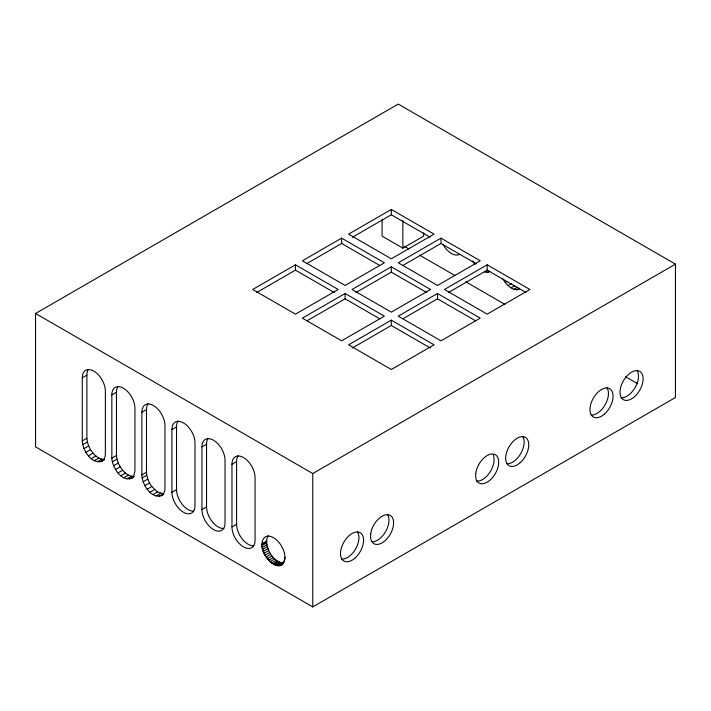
<?xml version="1.0" encoding="UTF-8"?>
<svg xmlns="http://www.w3.org/2000/svg" width="711" height="711" viewBox="0 0 711 711"><rect width="100%" height="100%" fill="white"/><g stroke="black" fill="none" stroke-linecap="round" stroke-linejoin="round"><path stroke-width="1.07" d="M284.951 557.504C282.063 578.07 259.382 554.989 262.048 543.844A16.193 9.35 60 0 1 272.375 537.089A16.193 9.35 60 0 1 284.649 554.34L285.093 557.593M278.108 561.459L273.495 564.125L278.881 565.672L283.502 563.005C273.424 562.01 266.785 550.625 266.669 541.178A16.193 9.35 60 0 1 268.394 535.623M284.933 557.939C284.924 561.503 282.827 565.503 278.881 565.672M131.882 478.174L133.615 476.334L134.939 470.895L134.939 408.212A16.335 9.43 60 0 0 123.385 388.206A16.335 9.43 60 0 0 111.84 394.881L111.849 458.106C112.276 468.069 122.559 483.907 133.721 477.108M102.277 461.119L104.019 459.288L105.077 456.64L105.361 453.342L105.37 391.13A16.335 9.43 60 0 0 93.825 371.124A16.335 9.43 60 0 0 82.272 377.799L82.28 440.962C82.672 450.934 92.928 466.789 104.126 460.053M161.201 495.923L163.148 494.376L164.428 491.968L164.961 488.848L164.97 425.551A16.335 9.43 60 0 0 153.416 405.546A16.335 9.43 60 0 0 141.871 412.211L141.871 474.904C142.084 484.822 151.772 500.535 163.05 494.847M35.55 313.489L398.24 104.09L675.45 264.137L675.45 397.511L312.76 606.91L35.55 446.864L35.55 313.489L312.76 473.535L675.45 264.137M82.272 377.799L86.893 375.124A16.335 9.43 60 0 1 88.44 369.356M295.438 264.803L252.698 289.484L295.438 314.155L338.178 289.484L295.438 264.803L295.438 270.144L256.502 292.621M341.635 238.132L302.371 260.804L345.102 285.475L384.375 262.803L341.635 238.132L341.635 243.464L379.63 265.399M391.308 209.452L348.568 234.132L391.308 258.804L434.048 234.132L391.308 209.452L391.308 214.793L352.372 237.27M307.161 263.372L341.635 243.464M111.84 394.881L116.462 392.205A16.335 9.43 60 0 1 118.008 386.437M382.065 219.628L382.065 236.132L402.861 248.139L423.649 236.132L423.649 232.835M82.28 440.962L86.902 438.296L86.893 375.124M82.778 444.686L87.4 442.011L86.902 438.296M345.102 293.483L302.371 318.155L341.635 340.827L384.375 316.155L345.102 293.483L345.102 298.816L307.116 320.75M391.308 266.803L352.034 289.484L391.308 312.156L430.582 289.484L391.308 266.803L391.308 272.144L355.864 292.603M440.971 238.132L398.24 262.803L437.505 285.475L480.245 260.804L440.971 238.132L440.971 243.464L402.986 265.399M141.871 412.211L146.493 409.545A16.335 9.43 60 0 1 148.039 403.768M84.031 448.57L88.653 445.904L87.4 442.011M85.951 452.365L90.573 449.699C93.674 454.48 98.385 459.599 104.57 459.324L99.949 461.99M88.404 455.804L93.025 453.138M91.23 458.648L95.852 455.982M94.234 460.719L98.856 458.053M97.203 461.857L101.824 459.19M111.849 458.106L116.471 455.44L116.462 392.205M112.365 461.83L116.977 459.164L116.471 455.44M171.902 429.551A16.335 9.43 60 0 1 183.456 422.885A16.335 9.43 60 0 1 195.001 442.891L195.001 505.574A16.335 9.43 60 0 1 183.456 512.249A16.335 9.43 60 0 1 171.902 492.243L171.902 429.551L176.524 426.884A16.335 9.43 60 0 1 178.07 421.108M113.627 465.723L118.248 463.057L116.977 459.164M115.555 469.509L120.177 466.843C123.287 471.606 128.007 476.717 134.183 476.397L129.562 479.072M118.017 472.939L122.639 470.273M120.852 475.775L125.474 473.108M391.308 320.154L348.568 344.826L391.308 369.507L434.048 344.826L391.308 320.154L391.308 325.487L352.372 347.972M437.505 293.483L398.24 316.155L440.971 340.827L480.245 318.155L437.505 293.483L437.505 298.816L475.499 320.75M487.177 264.803L444.437 289.484L487.177 314.155L529.917 289.484L487.177 264.803L487.177 270.144L526.113 292.621M123.856 477.828L128.469 475.161M403.03 318.724L437.505 298.816M448.241 292.621L487.177 270.144M126.825 478.947L131.446 476.281M487.666 270.615L484.893 272.224L487.63 272.34L489.941 271.451M487.63 272.34L489.479 271.273M141.871 474.904L146.493 472.237L146.493 409.545M142.138 477.908L146.759 475.241L146.493 472.237M201.933 446.89A16.335 9.43 60 0 1 213.487 440.225A16.335 9.43 60 0 1 225.031 460.23L225.031 522.914A16.335 9.43 60 0 1 213.487 529.588A16.335 9.43 60 0 1 201.933 509.574L201.933 446.89L206.554 444.224A16.335 9.43 60 0 1 208.101 438.447M143.16 481.774L147.781 479.107L146.759 475.241M144.884 485.631L149.506 482.965L147.781 479.107M147.195 489.204L151.807 486.537L157.504 491.914L163.352 493.816L158.731 496.482M502.953 278.899L505.254 282.471L507.103 281.405M149.923 492.261L154.536 489.595M505.254 282.471L507.983 285.529L511.68 283.396M152.892 494.589L157.504 491.914M507.983 285.529L510.951 287.857L514.648 285.724M155.896 496.029L160.517 493.354M510.951 287.857L513.955 289.297L517.652 287.164M513.955 289.297L516.799 289.75L519.563 288.151M171.902 492.243L176.524 489.568L176.524 426.884M231.964 464.23A16.335 9.43 60 0 1 243.518 457.564A16.335 9.43 60 0 1 255.062 477.57L255.062 540.253A16.335 9.43 60 0 1 243.518 546.919A16.335 9.43 60 0 1 231.964 526.913L231.964 464.23L236.585 461.563A16.335 9.43 60 0 1 238.132 455.787M201.933 509.574L206.554 506.907L206.554 444.224M231.964 526.913L236.585 524.247L236.585 461.563M266.669 541.178L262.048 543.844C262.217 551.772 266.581 559.441 273.104 563.885L277.725 561.219M261.995 544.253L266.616 541.586M261.995 545.55L266.616 542.884M262.332 547.443L266.954 544.777M262.679 549.336L267.3 546.67M263.39 551.283L268.011 548.616M264.101 553.229L268.714 550.563M265.123 555.095L269.745 552.429M266.154 556.962L270.775 554.296M267.434 558.624L272.055 555.958M268.714 560.277L273.335 557.611M270.162 561.619L274.784 558.953M271.602 562.961L276.224 560.295M274.615 564.818L279.236 562.143M276.081 565.272L280.703 562.605M277.557 565.725L282.169 563.059M280.214 565.618L282.987 564.019M516.799 289.75L519.27 289.19M391.308 214.793L430.244 237.27M440.971 243.464L476.414 263.923M404.177 246.228L408.976 249.001M419.534 255.098L455.049 275.601M465.607 281.698L504.961 304.415M625.573 376.723L637.856 383.816M391.308 272.144L426.751 292.603M295.438 270.144L334.374 292.621M345.102 298.816L379.585 318.724M391.308 325.487L430.244 347.972M474.85 264.501L472.655 260.884M149.506 482.965L151.807 486.537M118.248 463.057L120.177 466.843M88.653 445.904L90.573 449.699M402.861 220.632L402.861 248.139M312.76 473.535L312.76 606.91M636.94 370.395A16.335 9.43 -60 0 1 635.101 387.557A16.335 9.43 -60 0 1 621.165 397.725M606.91 387.735A16.335 9.43 -60 0 1 605.07 404.897A16.335 9.43 -60 0 1 591.134 415.064M522.594 436.421A16.335 9.43 -60 0 1 520.754 453.574A16.335 9.43 -60 0 1 506.81 463.75M493.265 455.022A16.335 9.43 -60 0 1 494.021 457.955L493.994 461.457A16.335 9.43 -60 0 1 476.263 481.018M357.42 531.775A16.335 9.43 -60 0 1 355.58 548.936A16.335 9.43 -60 0 1 341.635 559.104M387.495 514.506A16.335 9.43 -60 0 1 388.961 519.181L388.801 522.754A16.335 9.43 -60 0 1 372.475 541.791M253.907 545.799A16.335 9.43 60 0 1 236.585 524.247M223.876 528.46A16.335 9.43 60 0 1 206.554 506.907M193.845 511.129A16.335 9.43 60 0 1 176.524 489.568M459.599 254.307A16.335 9.43 60 0 1 443.264 244.868M475.739 473.615L475.712 477.108A16.335 9.43 -60 0 0 487.071 482.262A16.335 9.43 -60 0 0 498.615 464.123L498.642 460.621A16.335 9.43 -60 0 0 487.275 455.475A16.335 9.43 -60 0 0 475.739 473.615M370.707 533.685L370.555 537.258A16.335 9.43 -60 0 0 381.469 543.213A16.335 9.43 -60 0 0 393.423 525.42L393.583 521.847A16.335 9.43 -60 0 0 382.66 515.884A16.335 9.43 -60 0 0 370.707 533.685M520.194 462.683A16.335 9.43 -60 0 0 525.376 437.381A16.335 9.43 -60 0 0 506.054 454.516A16.335 9.43 -60 0 0 520.194 462.683M355.02 558.046A16.335 9.43 -60 0 0 360.201 532.743A16.335 9.43 -60 0 0 340.88 549.879A16.335 9.43 -60 0 0 355.02 558.046M634.55 396.667A16.335 9.43 -60 0 0 639.722 371.364A16.335 9.43 -60 0 0 620.401 388.499A16.335 9.43 -60 0 0 634.55 396.667M604.519 414.006A16.335 9.43 -60 0 0 609.691 388.704A16.335 9.43 -60 0 0 590.37 405.839A16.335 9.43 -60 0 0 604.519 414.006"/></g></svg>
